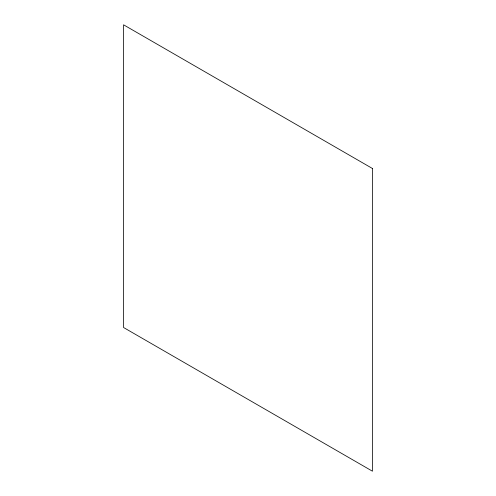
<?xml version="1.0" encoding="UTF-8"?>
<svg xmlns="http://www.w3.org/2000/svg" width="496" height="496" viewBox="0 0 496 496"><rect width="100%" height="100%" fill="white"/><g stroke="black" fill="none" stroke-linecap="round" stroke-linejoin="round"><path stroke-width="0.74" d="M372.44 168.491L123.56 24.8L123.56 327.509L372.44 471.2L372.44 168.491"/></g></svg>
